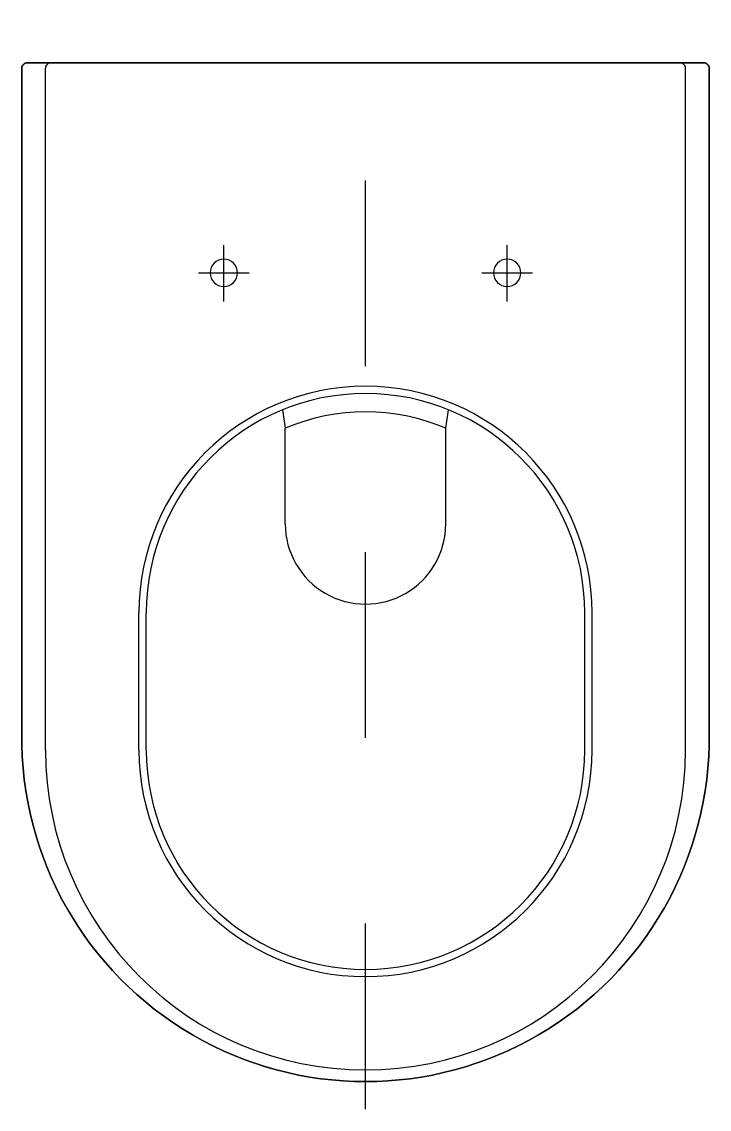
# Model space of a CAD drawing. Extents: x -341.681 to -341.311, y 254.599 to 255.185.
import ezdxf

# ---------------------------------------------------------------- set-up
doc = ezdxf.new("R2010")
doc.units = 0
doc.header["$LTSCALE"] = 0.275532
doc.header["$MEASUREMENT"] = 0
doc.linetypes.add('AXES', pattern=[0.54, 0.3, -0.08, 0.08, -0.08])
doc.linetypes.add('CONTINU', pattern=[0])
doc.layers.get('0').update_dxf_attribs({"linetype": 'CONTINUOUS'})
doc.layers.add('DECA_EIXOS', color=5, linetype='AXES')

msp = doc.modelspace()

# ---------------------------------------------------------------- linework, layer by layer
at = {"linetype": 'CONTINU'}
for p, q in [((-341.31423, 255.16273), (-341.67833, 255.16273)), ((-341.68128, 255.15978), (-341.68128, 254.80164)), ((-341.31128, 254.80164), (-341.31128, 255.15978))]:
    msp.add_line(p, q, dxfattribs=at)
at = {"linetype": 'CONTINUOUS', "flags": 128}
msp.add_lwpolyline([(-341.31128, 254.80164, -1.01308), (-341.68128, 254.80164), (-341.68128, 255.15978, -0.414214), (-341.67833, 255.16273), (-341.31423, 255.16273, -0.414214), (-341.31128, 255.15978)], format="xyb", close=True, dxfattribs=at)
at = {"linetype": 'CONTINU'}
for points in [[(-341.67833, 255.16273), (-341.31423, 255.16273)], [(-341.66849, 254.79268), (-341.66849, 255.15978)], [(-341.32407, 254.79268), (-341.32407, 255.15978)], [(-341.54092, 254.9759), (-341.53948, 254.96597)], [(-341.45308, 254.96597), (-341.45164, 254.9759)], [(-341.53948, 254.91457), (-341.53948, 254.96597)], [(-341.45308, 254.91449), (-341.45308, 254.96597)], [(-341.61823, 254.79268), (-341.61823, 254.86664)], [(-341.61431, 254.79268), (-341.61431, 254.86664)], [(-341.37825, 254.79268), (-341.37825, 254.86664)], [(-341.37434, 254.79268), (-341.37434, 254.86664)]]:
    msp.add_lwpolyline(points, dxfattribs=at)
for points in [[(-341.66554, 255.16273, 0.414237), (-341.66849, 255.15978)], [(-341.32407, 255.15978, 0.414248), (-341.32703, 255.16273)], [(-341.57254, 255.057, 1), (-341.57254, 255.04224)], [(-341.57254, 255.04224, 1), (-341.57254, 255.057)], [(-341.42002, 255.057, 1), (-341.42002, 255.04224)], [(-341.42002, 255.04224, 1), (-341.42002, 255.057)], [(-341.37434, 254.86664, 0.999999), (-341.61823, 254.86664)], [(-341.37825, 254.86664, 0.999999), (-341.61431, 254.86664)], [(-341.45308, 254.96597, 0.205202), (-341.53948, 254.96597)], [(-341.53948, 254.91457, 1.000961), (-341.45308, 254.91449)], [(-341.66849, 254.79268, 1), (-341.32407, 254.79268)], [(-341.61823, 254.79268, 1), (-341.37434, 254.79268)], [(-341.61431, 254.79268, 1), (-341.37825, 254.79268)]]:
    msp.add_lwpolyline(points, format="xyb", dxfattribs=at)
for centre, radius, start, end in [((-341.67833, 255.15978), 0.00295, 90, 180.00444), ((-341.31423, 255.15978), 0.00295, 359.99314, 90), ((-341.49628, 254.79924), 0.18502, 179.25543, 0.74457)]:
    msp.add_arc(centre, radius, start, end, dxfattribs=at)
at = {"layer": 'DECA_EIXOS'}
for points in [[(-341.49628, 254.59933), (-341.49628, 255.18484)], [(-341.57254, 255.03429), (-341.57254, 255.06462)], [(-341.42002, 255.03429), (-341.42002, 255.06462)], [(-341.58609, 255.04962), (-341.55894, 255.04962)], [(-341.43363, 255.04962), (-341.40647, 255.04962)]]:
    msp.add_lwpolyline(points, dxfattribs=at)

doc.saveas('drawing.dxf')
